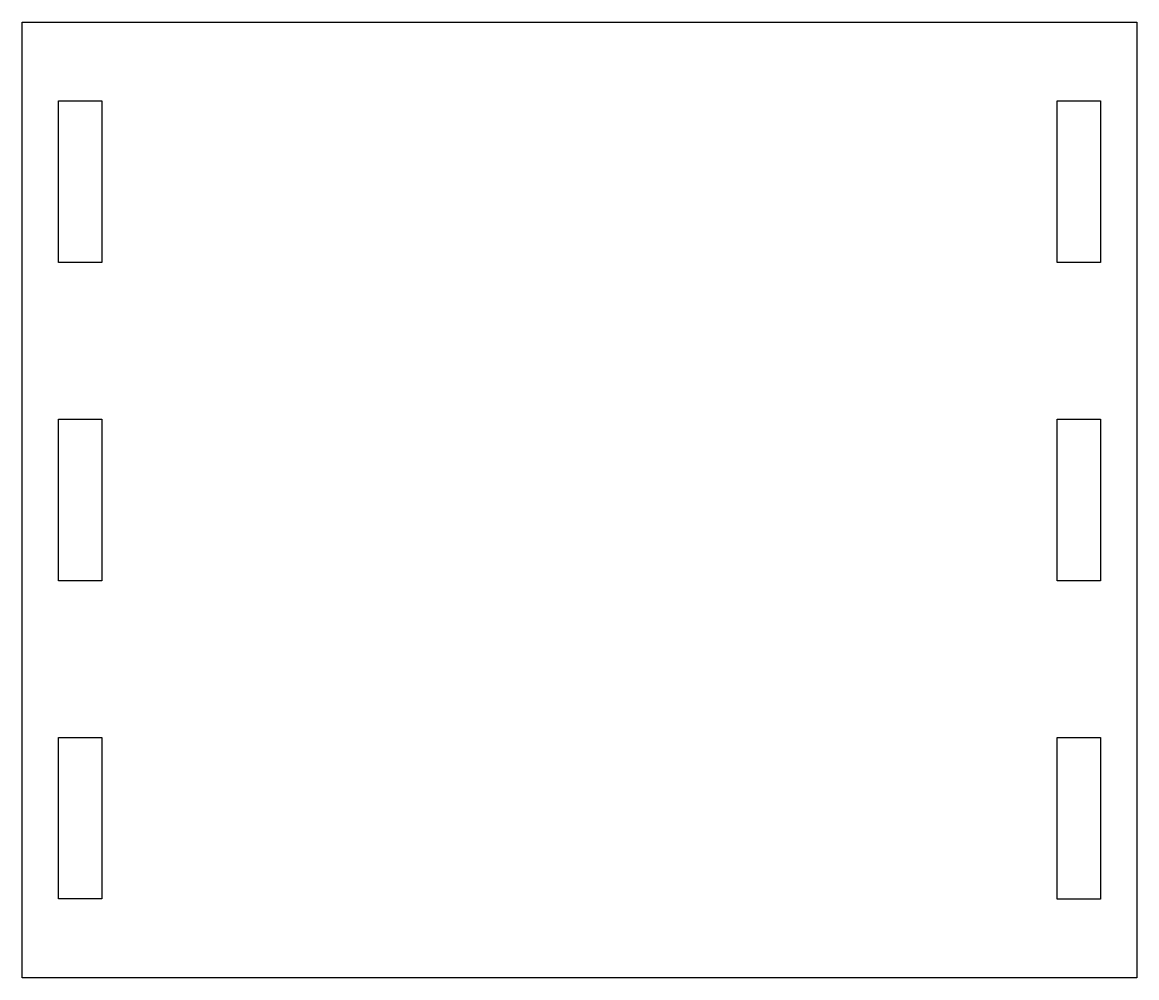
# Model space of a CAD drawing. Header units: millimetres. Extents: x 0 to 140, y -120 to 0.
import ezdxf

# ---------------------------------------------------------------- set-up
doc = ezdxf.new("R2010")
doc.units = ezdxf.units.MM
doc.layers.get('0').update_dxf_attribs({"linetype": 'CONTINUOUS'})

msp = doc.modelspace()

# ---------------------------------------------------------------- linework, layer by layer
for points in [[(0, -120), (0, 0), (140, 0), (140, -120)], [(10, -9.85), (10, -30.15), (4.55, -30.15), (4.55, -9.85)], [(135.45, -30.15), (130, -30.15), (130, -9.85), (135.45, -9.85)], [(10, -49.85), (10, -70.15), (4.55, -70.15), (4.55, -49.85)], [(135.45, -70.15), (130, -70.15), (130, -49.85), (135.45, -49.85)], [(4.55, -89.81), (10, -89.81), (10, -110.11), (4.55, -110.11)], [(130, -89.85), (135.45, -89.85), (135.45, -110.15), (130, -110.15)]]:
    msp.add_lwpolyline(points, close=True)

doc.saveas('drawing.dxf')
